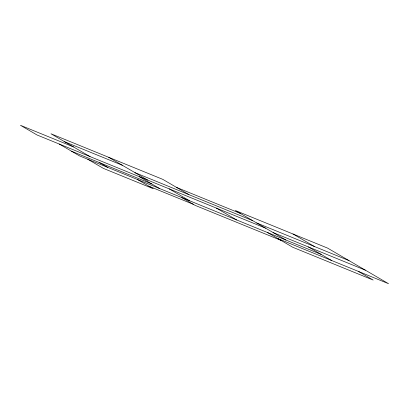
<?xml version="1.0" encoding="UTF-8"?>
<svg xmlns="http://www.w3.org/2000/svg" width="409" height="409" viewBox="0 0 409 409"><rect width="100%" height="100%" fill="white"/><g stroke="black" fill="none" stroke-linecap="round" stroke-linejoin="round"><path stroke-width="0.61" d="M64.607 141.739L122.322 165.267M176.591 187.429L240.354 213.426M73.456 146.908L20.45 125.297L37.045 134.985L265.594 228.171M134.934 172.634L252.762 220.676M256.678 222.961L348.979 260.594M273.094 232.547L365.401 270.185M71.539 151.218L151.632 183.871M321.198 254.418L79.561 155.906L59.259 144.045M277.987 238.626L388.55 283.703L327.609 248.11L235.303 210.477L285.901 240.027M149.045 186.264L193.299 204.306M280.922 240.344L195.062 205.333L181.78 197.578M358.345 271.387L373.182 280.058L292.824 247.292L267.639 232.583M293.008 234.004L314.383 246.489M308.391 246.939L331.546 260.461M216.376 208.104L236.683 219.965M188.999 194.679L162.746 179.346L50.967 133.769L90.052 156.596M169.152 188.851L189.459 200.707M108.682 157.301L147.767 180.129M139.351 176.698L159.653 188.559M137.526 179.536L153.237 188.713L103.416 168.401L87.705 159.224M99.638 162.675L107.659 167.358"/></g></svg>
